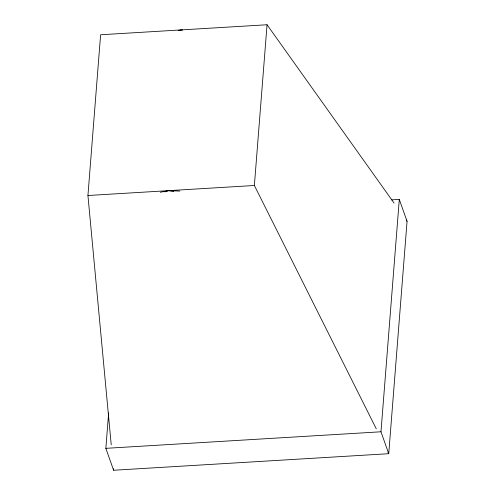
<?xml version="1.0" encoding="UTF-8"?>
<svg xmlns="http://www.w3.org/2000/svg" width="495" height="495" viewBox="0 0 495 495"><rect width="100%" height="100%" fill="white"/><g stroke="black" fill="none" stroke-linecap="round" stroke-linejoin="round"><path stroke-width="0.74" d="M111.233 444.857L87.937 195.506L100.609 34.761L267.053 24.75L394.094 203.111M391.601 199.875L399.304 199.411L407.063 221.327L388.742 453.698L113.603 470.25L105.843 448.334L108.634 412.941M376.274 428.812L254.374 185.489L267.053 24.75M388.049 452.312L388.742 453.698L380.983 431.782L399.304 199.411M179.654 30.412L182.624 29.978M164.804 191.893L168.424 190.662L179.858 191.089M178.132 30.498L181.102 29.923M160.256 192.258L168.424 190.662L173.757 191.447M87.937 195.506L254.374 185.489M105.843 448.334L380.983 431.782M406.172 220.071L407.063 221.327M113.46 468.709L113.603 470.25"/></g></svg>
